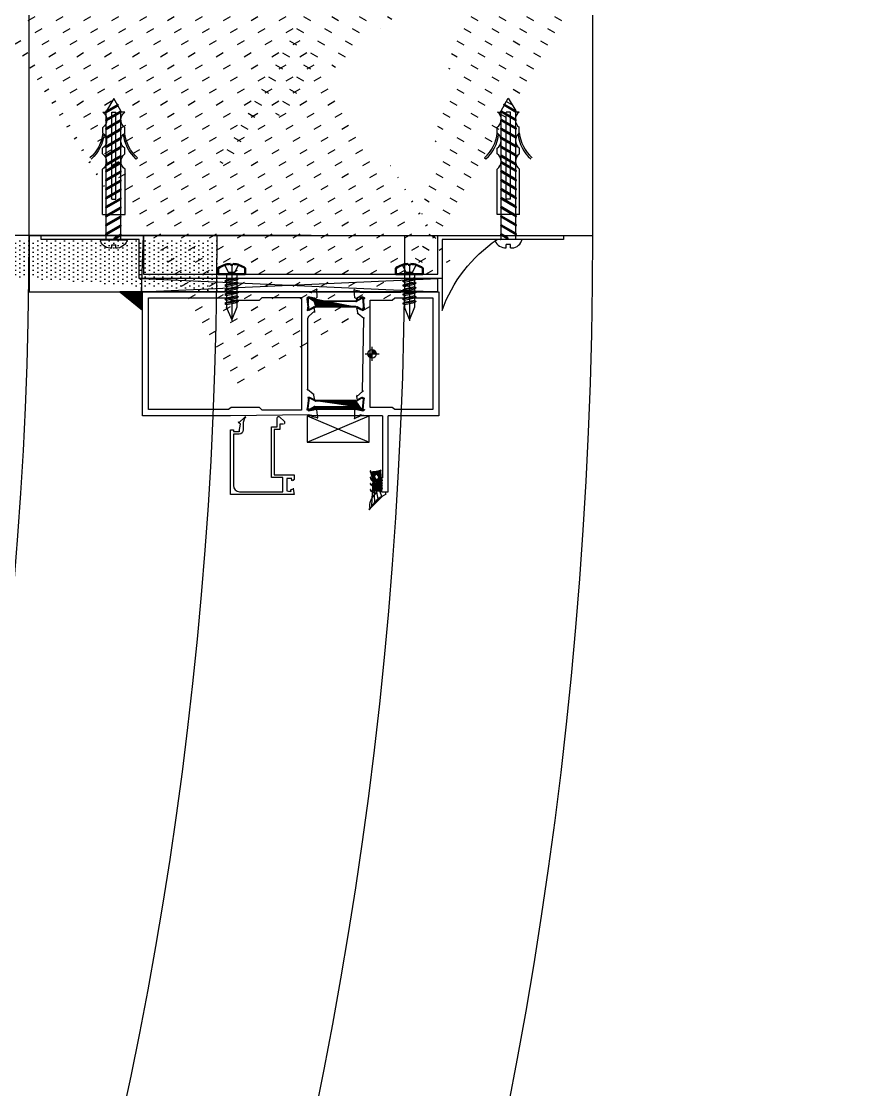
# Model space of a CAD drawing. Header units: inches. Extents: x 0 to 1813292486, y 0 to 3473589894.
# Drawn here: x 600667983.1 to 600668285.9, y 3473207218.6 to 3473207597.5 of the extents above; entities that cross this region are included whole.
import ezdxf

# ---------------------------------------------------------------- set-up
doc = ezdxf.new("R2010")
doc.units = ezdxf.units.IN
doc.header["$LTSCALE"] = 1000
doc.header["$MEASUREMENT"] = 0
for name, pattern in [('AX-MALL-DIM-P02$0$DASH', [0.35, 0.25, -0.1]), ('AX-MALL-WALL-P02-QT$0$CENTER', [2, 1.25, -0.25, 0.25, -0.25]), ('AX-MALL-WALL-P02-QT$0$HIDDEN', [0.375, 0.25, -0.125])]:
    doc.linetypes.add(name, pattern=pattern)
for name, color, linetype in [('A-Anno-Note', 241, 'Continuous'), ('AX-MALL-DIM-P02$0$A-Detl-Patt', 8, 'Continuous'), ('AX-MALL-P02-200$0$A-Anno-Note', 241, 'Continuous'), ('AX-MALL-WALL-P02$0$A-Anno-Note', 241, 'Continuous'), ('AX-MALL-WALL-P02-QT$0$0BJECT', 7, 'Continuous'), ('AX-MALL-WALL-P02-QT$0$1', 1, 'Continuous'), ('AX-MALL-WALL-P02-QT$0$8', 8, 'Continuous'), ('AX-MALL-WALL-P02-QT$0$8 填充 虚线 打断线 0.1', 8, 'Continuous'), ('AX-MALL-WALL-P02-QT$0$A-Anno-Note', 241, 'Continuous'), ('AX-MALL-WALL-P02-QT$0$A-Curt', 151, 'Continuous'), ('AX-MALL-WALL-P02-QT$0$A-Detl-Patt', 8, 'Continuous'), ('AX-MALL-WALL-P02-QT$0$A-Detl-Thin', 131, 'Continuous'), ('AX-MALL-WALL-P02-QT$0$A-Wall', 2, 'Continuous'), ('AX-MALL-WALL-P02-QT$0$A-Wall-Patt', 13, 'Continuous'), ('AX-MALL-WALL-P02-QT$0$F12_Submate', 8, 'Continuous'), ('AX-MALL-WALL-P02-QT$0$GASKET', 2, 'Continuous'), ('AX-MALL-WALL-P02-QT$0$STSF', 2, 'Continuous')]:
    doc.layers.add(name, color=color, linetype=linetype)
doc.layers.add('AX-MALL-WALL-P02-QT$0$AM_SUPPR', color=6, linetype='Continuous', lineweight=30)

# ---------------------------------------------------------------- blocks, each defined once
blk = doc.blocks.new('AX-MALL-WALL-P02-QT$0$tj')
at = {"layer": 'AX-MALL-WALL-P02-QT$0$A-Detl-Patt'}
h = blk.add_hatch(dxfattribs=at)
h.set_pattern_fill('STEEL', color=256, scale=100.0000000000001, angle=50.43183869082386)
h.set_pattern_definition([(75.00000000004839, (-14278.19445574284, 156289.8254051208), (-153.3407249234246, 41.08752340989569), []), (75.00000000004839, (-14317.88195610046, 156358.5661673546), (-153.3407249234246, 41.08752340989569), [])])
edge = h.paths.add_edge_path()
edge.add_arc((274302.9537697641, 370915.3693751197), 354853.2281302969, 270.9601093956941, 275.9513128638887)
edge.add_line((311095.3180618286, 17974.67259407043), (323404.2928284407, 17664.898229599))
edge.add_arc((337498.5854798314, -5423.033113246463), 27049.98445535583, 84.4296474408203, 121.40245730350341, ccw=False)
edge.add_line((340124.270958662, 21499.21483898163), (352435.6233639717, 23411.5238032341))
edge.add_line((352435.6233639717, 23411.5238032341), (352460.3320846558, 23263.57286787033))
edge.add_arc((262948.9762239404, 558936.3422532297), 543099.989586636, 279.486523026639, 288.5053300047131)
edge.add_line((435325.042740941, 43917.80823612213), (435185.9318172932, 44187.60760259628))
edge.add_arc((262948.9762341097, 558936.342259489), 542799.9895904897, 279.51816553668203, 288.50044427399206, ccw=False)
edge.add_line((352706.5441896915, 23608.95860147476), (352681.7270303965, 23756.88773488998))
edge.add_line((352681.7270303965, 23756.88773488998), (340117.7681742907, 21803.84383869171))
edge.add_arc((337510.0970116529, -5455.006554111635), 27383.29552171703, 84.53552636432372, 121.2026843873002)
edge.add_line((323323.7129554749, 17967.02113437653), (311085.7617697716, 18275.00808191299))
edge.add_arc((274273.8104503512, 371474.5356685471), 355112.6948552598, 270.96411062040687, 275.9501261722048, ccw=False)
edge.add_line((280248.9759351015, 16412.11376953125), (280248.9759185314, 16111.96136569977))
blk = doc.blocks.new('*U279')
at = {"color": 0, "linetype": 'ByBlock', "lineweight": 50, "ltscale": 0.2}
for p, q in [((-2.147202852589544, 4.749999999999091), (0, 4.749999999999091)), ((0, -4.749999999999091), (0, 4.749999999999091)), ((-3.69999999999709, 0.3999999999987267), (-3.325615217181621, 0.4000000000023647)), ((-3.325615217181621, 0.4000000000023647), (-3.325615240581101, -0.4000000000023647)), ((-3.69999999999709, -0.4000000000005457), (-3.325615240581101, -0.4000000000023647)), ((-3.69999999999709, -0.4000000000005457), (-3.325615217181621, -0.4000000000023647)), ((-2.147202852655028, -4.750000000000909), (0, -4.749999999999091))]:
    blk.add_line(p, q, dxfattribs=at)
at = {"color": 1, "linetype": 'AX-MALL-WALL-P02-QT$0$CENTER', "ltscale": 0.1}
blk.add_line((-3.720025046972161, 0), (16.47241296467109, 0), dxfattribs=at)
at = {"color": 6, "linetype": 'AX-MALL-WALL-P02-QT$0$HIDDEN', "ltscale": 0.05}
for p, q in [((-0.6750316474657977, 1.140000000000001), (-3.325615228868008, 2.449999999987274)), ((-0.6750316474657977, 1.14), (-0.6750316474657977, -1.140000000000001)), ((-0.06888289537171222, 0), (-0.6750316474657977, 1.140000000000001)), ((-0.06888289537171222, 0), (-0.6750316474657977, -1.140000000000001)), ((-0.6750316474657977, -1.140000000000001), (-3.325615228893758, -2.449999999999999))]:
    blk.add_line(p, q, dxfattribs=at)
at = {"color": 0, "linetype": 'ByBlock', "ltscale": 0.2}
for p, q in [((0.1999999999970897, 1.789999999997235), (11.67855772335856, 1.789999999997235)), ((1.247816335799423, 1.789999999997235), (1.600000000005707, 2.399999999998059)), ((1.600000000005707, 2.399999999998059), (1.952183664211248, 1.789999999998216)), ((2.847816335799424, 1.789999999997235), (3.200000000005707, 2.399999999998059)), ((3.200000000005707, 2.399999999998059), (3.552183664211248, 1.789999999998216)), ((4.447816335799424, 1.789999999997235), (4.800000000005708, 2.399999999998059)), ((4.800000000005708, 2.399999999998059), (5.152183664211249, 1.789999999998216)), ((6.047816335799424, 1.789999999997235), (6.400000000005708, 2.399999999998059)), ((6.400000000005708, 2.399999999998059), (6.752183664211248, 1.789999999998216)), ((7.647816335799424, 1.789999999997235), (8.000000000005707, 2.399999999998059)), ((8.000000000005707, 2.399999999998059), (8.352183664211248, 1.789999999998216)), ((9.247816335799424, 1.789999999997235), (9.600000000005707, 2.399999999998059)), ((9.600000000005707, 2.399999999998059), (9.952183664211248, 1.789999999998216)), ((11.67855772335856, 1.789999999997235), (16, 0)), ((16, 0), (11.67855772334904, -1.790000000000873)), ((0.1999999999970896, -1.790000000000873), (11.67855772334904, -1.790000000000873)), ((2.047816335800007, -1.789999999998201), (2.400000000005662, -2.399999999998059)), ((2.400000000005662, -2.399999999998059), (2.752183664211202, -1.789999999998216)), ((3.647816335800008, -1.789999999998201), (4.000000000005661, -2.399999999998059)), ((4.000000000005661, -2.399999999998059), (4.352183664211202, -1.789999999998216)), ((5.247816335800009, -1.789999999998201), (5.600000000005663, -2.399999999998059)), ((5.600000000005663, -2.399999999998059), (5.952183664211203, -1.789999999998216)), ((6.847816335800008, -1.789999999998201), (7.200000000005662, -2.399999999998059)), ((7.200000000005662, -2.399999999998059), (7.552183664211203, -1.789999999998216)), ((8.447816335800008, -1.789999999998201), (8.800000000005662, -2.399999999998059)), ((8.800000000005662, -2.399999999998059), (9.152183664211202, -1.789999999998216)), ((10.04781633580001, -1.789999999998201), (10.40000000000566, -2.399999999998059)), ((10.40000000000566, -2.399999999998059), (10.7521836642112, -1.789999999998216))]:
    blk.add_line(p, q, dxfattribs=at)
at = {"color": 6, "linetype": 'ByBlock'}
for p, q in [((1.247816335799423, 1.789999999997235), (2.047816335800007, -1.789999999998201)), ((1.600000000005707, 2.399999999998059), (2.400000000005662, -2.399999999998059)), ((2.752183664209724, -1.790000000000873), (1.952183664211248, 1.789999999998216)), ((2.847816335799424, 1.789999999997235), (3.647816335800008, -1.789999999998201)), ((3.200000000005707, 2.399999999998059), (4.000000000005661, -2.399999999998059)), ((4.352183664209724, -1.790000000000873), (3.552183664211248, 1.789999999998216)), ((4.447816335799424, 1.789999999997235), (5.247816335800009, -1.789999999998201)), ((4.800000000005708, 2.399999999998059), (5.600000000005663, -2.399999999998059)), ((5.952183664209725, -1.790000000000873), (5.152183664211249, 1.789999999998216)), ((6.047816335799424, 1.789999999997235), (6.847816335800008, -1.789999999998201)), ((6.400000000005708, 2.399999999998059), (7.200000000005662, -2.399999999998059)), ((7.552183664209725, -1.790000000000873), (6.752183664211248, 1.789999999998216)), ((7.647816335799424, 1.789999999997235), (8.447816335800008, -1.789999999998201)), ((8.000000000005707, 2.399999999998059), (8.800000000005662, -2.399999999998059)), ((9.152183664209725, -1.790000000000873), (8.352183664211248, 1.789999999998216)), ((9.247816335799424, 1.789999999997235), (10.04781633580001, -1.789999999998201)), ((9.600000000005707, 2.399999999998059), (10.40000000000566, -2.399999999998059)), ((10.75218366420972, -1.790000000000873), (9.952183664211248, 1.789999999998216))]:
    blk.add_line(p, q, dxfattribs=at)
at = {"color": 0, "linetype": 'ByBlock', "lineweight": 50, "ltscale": 0.2}
for start, end in [(143.57642635749, 177.1340160170254), (182.8659839823501, 216.4235736418013)]:
    blk.add_arc((4.289993742175284, -4.638422979041934e-11), 8, start, end, dxfattribs=at)
at = {"color": 0, "linetype": 'ByBlock', "ltscale": 0.2}
for centre, start, end in [((0.1999999999970897, 1.989999999997235), 180, 270), ((0.1999999999970896, -1.990000000000873), 90, 180)]:
    blk.add_arc(centre, 0.2, start, end, dxfattribs=at)
blk = doc.blocks.new('AX-MALL-WALL-P02-QT$0$pzd')
for p, q in [((-46.99231773451902, 3.870509743701405), (-46.98238723502436, 2.827295852588577)), ((-51.89071414621139, 3.637978807091713e-12), (-47.44426745038072, 2.627295852584211)), ((-47.4650342187233, -2.549312040882796), (-51.89071414621139, 3.637978807091713e-12)), ((-46.99816657703195, 0.7273625492634892), (-46.99816657703195, -0.7147973545615969)), ((-46.99231773451902, -3.870509743701405), (-46.99231773451902, -2.585558247239533))]:
    blk.add_line(p, q)
at = {"layer": 'AX-MALL-WALL-P02-QT$0$0BJECT'}
for p, q in [((-39.582473202041, 3.913673162471241), (-41.582473202041, 3.913673162471241)), ((-32.17262866956298, 3.956836581233802), (-34.17262866956298, 3.956836581233802)), ((-10.70183767256094, 4.000000000003638), (-26.76278413708496, 4.000000000003638)), ((-10.67745417730475, 4.000000000003638), (-10.67745417730475, -3.999999999996362)), ((-16.10487232582818, 0.7273625492634892), (-46.99816657703195, 0.7273625492634892)), ((-16.10487232582818, 0.7273625492634892), (-16.10487232582818, -0.7147973545615969)), ((-16.10487232582818, -0.7147973545615969), (-46.99816657703195, -0.7147973545615969)), ((-39.582473202041, -3.913673162471241), (-41.582473202041, -3.913673162471241)), ((-32.17262866956298, -3.956836581233802), (-34.17262866956298, -3.956836581233802)), ((-10.67745417730475, -3.999999999996362), (-26.76278413708496, -3.999999999996362)), ((-30.79212488308258, -8.462003983000614), (-30.37328007823089, -8.00474198261145))]:
    blk.add_line(p, q, dxfattribs=at)
for centre, radius, start, end in [((-40.90485334786354, 17.23789096762266), 13.38967771715128, 275.6678372151979, 319.0483574165744), ((-40.48600854301185, 16.78062896724077), 13.38967771715128, 275.6678372151979, 319.0483574165744), ((-44.30262324288196, 5.800649567903747), 3.310573394341929, 215.6634335188293, 325.2508364694484), ((-36.89277871040395, 5.843812986673584), 3.310573394341929, 215.6634335188293, 325.2508364694484), ((-29.48293417792593, 5.886976405436144), 3.310573394341929, 215.6634335188293, 325.2508364694484), ((-44.30262324288196, -5.800649567903747), 3.310573394341929, 34.7491635305516, 144.3365664811707), ((-36.89277871040395, -5.843812986669946), 3.310573394341929, 34.7491635305516, 144.3365664811707), ((-40.48600854301185, -16.78062896723713), 13.38967771715128, 40.95164258342553, 84.33216278480212), ((-29.48293417792593, -5.886976405436144), 3.310573394341929, 34.7491635305516, 144.3365664811707), ((-40.90485334786354, -17.23789096762266), 13.38967771715128, 40.95164258342553, 84.33216278480212)]:
    blk.add_arc(centre, radius, start, end, dxfattribs=at)
at = {"layer": 'AX-MALL-WALL-P02-QT$0$1', "linetype": 'Continuous'}
for p, q in [((-1.738379279267974, 4.66547399999763), (-1.736824256469845, 3.483230871865089)), ((-1.736824256469845, 4.669052371904399), (-1.288217818088015, 4.665473936289345)), ((-1.736824256469845, 3.483230871865089), (-1.736824256469845, -3.483230871865089)), ((1.202833203278715, 0.744011025668442), (0, 0.744011025668442)), ((0, 0.744011025668442), (0, -0.744011025668442)), ((-1.736824256469845, -3.483230871865089), (-1.736824256469845, -4.669052371904399)), ((1.202833203278715, -0.744011025668442), (0, -0.744011025668442)), ((-1.736824256469845, -4.669052371904399), (-1.299382817625883, -4.669052371897124))]:
    blk.add_line(p, q, dxfattribs=at)
at = {"layer": 'AX-MALL-WALL-P02-QT$0$1', "color": 2, "linetype": 'Continuous'}
for p, q in [((-47.44426745038072, 2.627295852584211), (-49.83636145586206, -1.515932501384668)), ((-47.09785728885618, 2.827295852588577), (-49.66315637509979, -1.615932501383213)), ((-46.98238723502436, 2.827295852588577), (-49.54768632126797, -1.615932501383213)), ((-46.86691718119255, 2.627295852584211), (-49.25901118667389, -1.515932501384668)), ((-44.46281281895062, 2.650687959114293), (-47.4650342187233, -2.549312040882796)), ((-47.09785728885618, 2.827295852588577), (-47.44426745038072, 2.627295852584211)), ((-44.11640265742608, 2.850687959118659), (-47.29182913797558, -2.649312040881341)), ((-44.00093260359426, 2.850687959118659), (-47.17635908412922, -2.649312040881341)), ((-46.98238723502436, 2.827295852588577), (-47.09785728885618, 2.827295852588577)), ((-47.08435184985865, 2.650687959114293), (-47.08546254974499, 2.650687959114293)), ((-46.86691718119255, 2.627295852584211), (-46.98238723502436, 2.827295852588577)), ((-43.88546254976245, 2.650687959114293), (-46.88768394953513, -2.549312040882796)), ((-44.46281281895062, 2.650687959114293), (-46.88042262019007, 2.650687959114293)), ((-44.11640265742608, 2.850687959118659), (-44.46281281895062, 2.650687959114293)), ((-41.48246888740687, 2.674080065644375), (-44.38924201999907, -2.360598686082085)), ((-41.13605872589687, 2.874080065648741), (-44.31148520643183, -2.625919934351259)), ((-41.02058867205051, 2.874080065648741), (-44.19601515260001, -2.625919934351259)), ((-44.00093260359426, 2.850687959118659), (-44.11640265742608, 2.850687959118659)), ((-41.48246888740687, 2.674080065644375), (-44.10289721842855, 2.674080065644375)), ((-43.88546254976245, 2.650687959114293), (-44.00093260359426, 2.850687959118659)), ((-40.90511861820414, 2.674080065644375), (-43.90734001800593, -2.525919934352714)), ((-41.13605872589687, 2.874080065648741), (-41.48246888740687, 2.674080065644375)), ((-38.28246888740978, 2.674080065644375), (-41.28469028718246, -2.525919934352714)), ((-41.02058867205051, 2.874080065648741), (-41.13605872589687, 2.874080065648741)), ((-37.93605872588523, 2.874080065648741), (-41.11148520643474, -2.625919934351259)), ((-40.90511861820414, 2.674080065644375), (-41.02058867205051, 2.874080065648741)), ((-37.82058867205342, 2.874080065648741), (-40.99601515258837, -2.625919934351259)), ((-38.28246888740978, 2.674080065644375), (-40.90511861820414, 2.674080065644375)), ((-37.7051186182216, 2.674080065644375), (-40.70734001799428, -2.525919934352714)), ((-37.93605872588523, 2.874080065648741), (-38.28246888740978, 2.674080065644375)), ((-35.08246888739814, 2.674080065644375), (-38.08469028718537, -2.525919934352714)), ((-37.82058867205342, 2.874080065648741), (-37.93605872588523, 2.874080065648741)), ((-34.73605872588814, 2.874080065648741), (-37.91148520643765, -2.625919934351259)), ((-37.7051186182216, 2.674080065644375), (-37.82058867205342, 2.874080065648741)), ((-34.62058867204178, 2.874080065648741), (-37.79601515259128, -2.625919934351259)), ((-35.08246888739814, 2.674080065644375), (-37.7051186182216, 2.674080065644375)), ((-34.50511861820996, 2.674080065644375), (-37.50734001799719, -2.525919934352714)), ((-34.73605872588814, 2.874080065648741), (-35.08246888739814, 2.674080065644375)), ((-31.88246888740105, 2.674080065644375), (-34.88469028718828, -2.525919934352714)), ((-34.62058867204178, 2.874080065648741), (-34.73605872588814, 2.874080065648741)), ((-31.53605872589105, 2.874080065648741), (-34.711485206426, -2.625919934351259)), ((-34.50511861820996, 2.674080065644375), (-34.62058867204178, 2.874080065648741)), ((-31.42058867205924, 2.874080065648741), (-34.59601515259419, -2.625919934351259)), ((-31.88246888740105, 2.674080065644375), (-34.50511861820996, 2.674080065644375)), ((-31.30511861821287, 2.674080065644375), (-34.3073400180001, -2.525919934352714)), ((-31.53605872589105, 2.874080065648741), (-31.88246888740105, 2.674080065644375)), ((-28.68469028719119, 2.674080065644375), (-31.59146341978339, -2.360598686082085)), ((-31.42058867205924, 2.874080065648741), (-31.53605872589105, 2.874080065648741)), ((-28.33828012568119, 2.874080065648741), (-31.51370660621615, -2.625919934351259)), ((-31.30511861821287, 2.674080065644375), (-31.42058867205924, 2.874080065648741)), ((-28.22281007183483, 2.874080065648741), (-31.39823655238433, -2.625919934351259)), ((-28.68469028719119, 2.674080065644375), (-31.30511861821287, 2.674080065644375)), ((-28.10734001798846, 2.674080065644375), (-31.10956141779025, -2.525919934352714)), ((-26.42037843087746, 2.674080065644375), (-29.32715156346967, -2.360598686082085)), ((-26.07396826935292, 2.874080065648741), (-29.24939474988787, -2.625919934351259)), ((-25.9584982155211, 2.874080065648741), (-29.13392469605606, -2.625919934351259)), ((-26.42037843087746, 2.674080065644375), (-29.04080676189915, 2.674080065644375)), ((-25.84302816167474, 2.674080065644375), (-28.84524956146197, -2.525919934352714)), ((-28.33828012568119, 2.874080065648741), (-28.68469028719119, 2.674080065644375)), ((-28.22281007183483, 2.874080065648741), (-28.33828012568119, 2.874080065648741)), ((-28.10734001798846, 2.674080065644375), (-28.22281007183483, 2.874080065648741)), ((-26.07396826935292, 2.874080065648741), (-26.42037843087746, 2.674080065644375)), ((-23.22037843086582, 2.674080065644375), (-26.22259983065305, -2.525919934352714)), ((-25.9584982155211, 2.874080065648741), (-26.07396826935292, 2.874080065648741)), ((-22.87396826935583, 2.874080065648741), (-26.04939474990533, -2.625919934351259)), ((-25.84302816167474, 2.674080065644375), (-25.9584982155211, 2.874080065648741)), ((-22.75849821550946, 2.874080065648741), (-25.93392469605897, -2.625919934351259)), ((-23.22037843086582, 2.674080065644375), (-25.84302816167474, 2.674080065644375)), ((-22.64302816167765, 2.674080065644375), (-25.64524956146488, -2.525919934352714)), ((-22.87396826935583, 2.874080065648741), (-23.22037843086582, 2.674080065644375)), ((-20.02037843086873, 2.674080065644375), (-23.02259983065596, -2.525919934352714)), ((-22.75849821550946, 2.874080065648741), (-22.87396826935583, 2.874080065648741)), ((-19.67396826935874, 2.874080065648741), (-22.84939474989369, -2.625919934351259)), ((-22.64302816167765, 2.674080065644375), (-22.75849821550946, 2.874080065648741)), ((-19.55849821551237, 2.874080065648741), (-22.73392469606188, -2.625919934351259)), ((-20.02037843086873, 2.674080065644375), (-22.64302816167765, 2.674080065644375)), ((-19.44302816168056, 2.674080065644375), (-22.44524956146779, -2.525919934352714)), ((-19.67396826935874, 2.874080065648741), (-20.02037843086873, 2.674080065644375)), ((-16.82037843087164, 2.674080065644375), (-19.82259983064432, -2.525919934352714)), ((-19.55849821551237, 2.874080065648741), (-19.67396826935874, 2.874080065648741)), ((-16.4739682693471, 2.874080065648741), (-19.6493947498966, -2.625919934351259)), ((-19.44302816168056, 2.674080065644375), (-19.55849821551237, 2.874080065648741)), ((-16.35849821551528, 2.874080065648741), (-19.53392469605024, -2.625919934351259)), ((-16.82037843087164, 2.674080065644375), (-19.44302816168056, 2.674080065644375)), ((-16.24302816168347, 2.674080065644375), (-19.24524956145615, -2.525919934352714)), ((-16.4739682693471, 2.874080065648741), (-16.82037843087164, 2.674080065644375)), ((-13.62259983066178, 2.674080065644375), (-16.52937296325399, -2.360598686082085)), ((-16.35849821551528, 2.874080065648741), (-16.4739682693471, 2.874080065648741)), ((-13.27618966913724, 2.874080065648741), (-16.45161614968674, -2.625919934351259)), ((-16.24302816168347, 2.674080065644375), (-16.35849821551528, 2.874080065648741)), ((-13.16071961530542, 2.874080065648741), (-16.33614609584038, -2.625919934351259)), ((-13.62259983066178, 2.674080065644375), (-16.24302816168347, 2.674080065644375)), ((-13.04524956145906, 2.674080065644375), (-16.04747096124629, -2.525919934352714)), ((-13.27618966913724, 2.874080065648741), (-13.62259983066178, 2.674080065644375)), ((-10.42259983065014, 2.674080065644375), (-13.42482123043737, -2.525919934352714)), ((-13.16071961530542, 2.874080065648741), (-13.27618966913724, 2.874080065648741)), ((-10.07618966914015, 2.874080065648741), (-13.25161614968965, -2.625919934351259)), ((-13.04524956145906, 2.674080065644375), (-13.16071961530542, 2.874080065648741)), ((-9.960719615293783, 2.874080065648741), (-13.13614609584329, -2.625919934351259)), ((-10.42259983065014, 2.674080065644375), (-13.04524956145906, 2.674080065644375)), ((-9.84524956146197, 2.674080065644375), (-12.8474709612492, -2.525919934352714)), ((-10.07618966914015, 2.874080065648741), (-10.42259983065014, 2.674080065644375)), ((-7.222599830653053, 2.674080065644375), (-10.22482123044028, -2.525919934352714)), ((-9.960719615293783, 2.874080065648741), (-10.07618966914015, 2.874080065648741)), ((-6.876189669143059, 2.874080065648741), (-10.05161614967801, -2.625919934351259)), ((-9.84524956146197, 2.674080065644375), (-9.960719615293783, 2.874080065648741)), ((-6.760719615311245, 2.874080065648741), (-9.936146095846198, -2.625919934351259)), ((-7.222599830653053, 2.674080065644375), (-9.84524956146197, 2.674080065644375)), ((-6.64524956146488, 2.674080065644375), (-9.647470961252111, -2.525919934352714)), ((-6.876189669143059, 2.874080065648741), (-7.222599830653053, 2.674080065644375)), ((-4.022599830655963, 2.674080065644375), (-7.024821230443195, -2.525919934352714)), ((-6.760719615311245, 2.874080065648741), (-6.876189669143059, 2.874080065648741)), ((-3.676189669131418, 2.874080065648741), (-6.851616149680922, -2.625919934351259)), ((-6.64524956146488, 2.674080065644375), (-6.760719615311245, 2.874080065648741)), ((-3.560719615299604, 2.874080065648741), (-6.736146095849108, -2.625919934351259)), ((-4.022599830655963, 2.674080065644375), (-6.64524956146488, 2.674080065644375)), ((-3.44524956146779, 2.674080065644375), (-6.447470961240469, -2.525919934352714)), ((-3.676189669131418, 2.874080065648741), (-4.022599830655963, 2.674080065644375)), ((-3.560719615299604, 2.874080065648741), (-3.676189669131418, 2.874080065648741)), ((-3.44524956146779, 2.674080065644375), (-3.560719615299604, 2.874080065648741)), ((-1.94636026135413, 2.674080065644375), (-3.44524956146779, 2.674080065644375)), ((-1.794442259488278, 2.7438022680617), (-1.794442259488278, -2.626583945562743)), ((-49.66315637509979, -1.615932501383213), (-49.83636145586206, -1.515932501384668)), ((-49.54768632126797, -1.615932501383213), (-49.66315637509979, -1.615932501383213)), ((-49.25901118667389, -1.515932501384668), (-49.54768632126797, -1.615932501383213)), ((-47.29182913797558, -2.649312040881341), (-47.4650342187233, -2.549312040882796)), ((-47.17635908412922, -2.649312040881341), (-47.29182913797558, -2.649312040881341)), ((-46.88768394953513, -2.549312040882796), (-47.17635908412922, -2.649312040881341)), ((-44.26503421872621, -2.549312040882796), (-46.88768394953513, -2.549312040882796)), ((-44.09182913797849, -2.649312040881341), (-44.26503421872621, -2.549312040882796)), ((-43.97635908413213, -2.649312040881341), (-44.09182913797849, -2.649312040881341)), ((-43.68768394953804, -2.549312040882796), (-43.97635908413213, -2.649312040881341)), ((-41.28469028718246, -2.525919934352714), (-43.90734001800593, -2.525919934352714)), ((-41.11148520643474, -2.625919934351259), (-41.28469028718246, -2.525919934352714)), ((-40.99601515258837, -2.625919934351259), (-41.11148520643474, -2.625919934351259)), ((-40.70734001799428, -2.525919934352714), (-40.99601515258837, -2.625919934351259)), ((-38.08469028718537, -2.525919934352714), (-40.70734001799428, -2.525919934352714)), ((-37.91148520643765, -2.625919934351259), (-38.08469028718537, -2.525919934352714)), ((-37.79601515259128, -2.625919934351259), (-37.91148520643765, -2.625919934351259)), ((-37.50734001799719, -2.525919934352714), (-37.79601515259128, -2.625919934351259)), ((-34.88469028718828, -2.525919934352714), (-37.50734001799719, -2.525919934352714)), ((-34.711485206426, -2.625919934351259), (-34.88469028718828, -2.525919934352714)), ((-34.59601515259419, -2.625919934351259), (-34.711485206426, -2.625919934351259)), ((-34.3073400180001, -2.525919934352714), (-34.59601515259419, -2.625919934351259)), ((-31.68469028719119, -2.525919934352714), (-34.3073400180001, -2.525919934352714)), ((-30.39425014045264, -0.2908120360771136), (-31.68469028719119, -2.525919934352714)), ((-31.51148520642892, -2.625919934351259), (-31.68469028719119, -2.525919934352714)), ((-31.3960151525971, -2.625919934351259), (-31.51148520642892, -2.625919934351259)), ((-31.10734001800301, -2.525919934352714), (-31.3960151525971, -2.625919934351259)), ((-28.48691168696678, -2.525919934352714), (-31.10956141779025, -2.525919934352714)), ((-26.22259983065305, -2.525919934352714), (-28.84524956146197, -2.525919934352714)), ((-28.31370660621906, -2.625919934351259), (-28.48691168696678, -2.525919934352714)), ((-28.19823655237269, -2.625919934351259), (-28.31370660621906, -2.625919934351259)), ((-27.9095614177786, -2.525919934352714), (-28.19823655237269, -2.625919934351259)), ((-26.04939474990533, -2.625919934351259), (-26.22259983065305, -2.525919934352714)), ((-25.93392469605897, -2.625919934351259), (-26.04939474990533, -2.625919934351259)), ((-25.64524956146488, -2.525919934352714), (-25.93392469605897, -2.625919934351259)), ((-23.02259983065596, -2.525919934352714), (-25.64524956146488, -2.525919934352714)), ((-22.84939474989369, -2.625919934351259), (-23.02259983065596, -2.525919934352714)), ((-22.73392469606188, -2.625919934351259), (-22.84939474989369, -2.625919934351259)), ((-22.44524956146779, -2.525919934352714), (-22.73392469606188, -2.625919934351259)), ((-19.82259983064432, -2.525919934352714), (-22.44524956146779, -2.525919934352714)), ((-19.6493947498966, -2.625919934351259), (-19.82259983064432, -2.525919934352714)), ((-19.53392469605024, -2.625919934351259), (-19.6493947498966, -2.625919934351259)), ((-19.24524956145615, -2.525919934352714), (-19.53392469605024, -2.625919934351259)), ((-16.62259983066178, -2.525919934352714), (-19.24524956145615, -2.525919934352714)), ((-15.33215968390869, -0.2908120360771136), (-16.62259983066178, -2.525919934352714)), ((-16.44939474989951, -2.625919934351259), (-16.62259983066178, -2.525919934352714)), ((-16.3339246960677, -2.625919934351259), (-16.44939474989951, -2.625919934351259)), ((-16.04524956147361, -2.525919934352714), (-16.3339246960677, -2.625919934351259)), ((-13.42482123043737, -2.525919934352714), (-16.04747096124629, -2.525919934352714)), ((-13.25161614968965, -2.625919934351259), (-13.42482123043737, -2.525919934352714)), ((-13.13614609584329, -2.625919934351259), (-13.25161614968965, -2.625919934351259)), ((-12.8474709612492, -2.525919934352714), (-13.13614609584329, -2.625919934351259)), ((-10.22482123044028, -2.525919934352714), (-12.8474709612492, -2.525919934352714)), ((-10.05161614967801, -2.625919934351259), (-10.22482123044028, -2.525919934352714)), ((-9.936146095846198, -2.625919934351259), (-10.05161614967801, -2.625919934351259)), ((-9.647470961252111, -2.525919934352714), (-9.936146095846198, -2.625919934351259)), ((-7.024821230443195, -2.525919934352714), (-9.647470961252111, -2.525919934352714)), ((-6.851616149680922, -2.625919934351259), (-7.024821230443195, -2.525919934352714)), ((-6.736146095849108, -2.625919934351259), (-6.851616149680922, -2.625919934351259)), ((-6.447470961240469, -2.525919934352714), (-6.736146095849108, -2.625919934351259)), ((-3.824821230446105, -2.525919934352714), (-6.447470961240469, -2.525919934352714)), ((-2.534381083707558, -0.2908120360771136), (-3.824821230446105, -2.525919934352714)), ((-3.651616149683832, -2.625919934351259), (-3.824821230446105, -2.525919934352714)), ((-2.187970922197565, -0.09081203608002397), (-3.651616149683832, -2.625919934351259)), ((-3.536146095852018, -2.625919934351259), (-3.651616149683832, -2.625919934351259)), ((-2.072500868351199, -0.09081203608002397), (-3.536146095852018, -2.625919934351259)), ((-3.247470961257932, -2.525919934352714), (-3.536146095852018, -2.625919934351259)), ((-1.957030814504833, -0.2908120360771136), (-3.247470961257932, -2.525919934352714)), ((-1.94636026135413, -2.525919934352714), (-3.247470961257932, -2.525919934352714)), ((-2.187970922197565, -0.09081203608002397), (-2.534381083707558, -0.2908120360771136)), ((-2.072500868351199, -0.09081203608002397), (-2.187970922197565, -0.09081203608002397)), ((-1.957030814504833, -0.2908120360771136), (-2.072500868351199, -0.09081203608002397))]:
    blk.add_line(p, q, dxfattribs=at)
at = {"layer": 'AX-MALL-WALL-P02-QT$0$1', "linetype": 'Continuous'}
for centre, radius, start, end in [((-2.403435083848308, 1.205115724722418), 3.635627662754216, 352.713582822098, 72.32148330197641), ((-2.836932293008431, -0.9287610150240653), 4.043987861451619, 292.3464590782594, 2.618474797892668)]:
    blk.add_arc(centre, radius, start, end, dxfattribs=at)
at = {"layer": 'AX-MALL-WALL-P02-QT$0$1', "color": 2, "linetype": 'Continuous'}
for centre, start, end in [((-1.94636026135413, 2.874080065648741), 270, 0), ((-1.94636026135413, -2.725919934349804), 0, 90)]:
    blk.add_arc(centre, 0.2, start, end, dxfattribs=at)
blk = doc.blocks.new('AX-MALL-WALL-P02-QT$0$A$C6881390A')
at = {"layer": 'AX-MALL-WALL-P02-QT$0$F12_Submate'}
h = blk.add_hatch(dxfattribs=at)
h.set_pattern_fill('ANSI37', color=8, angle=-90.00000000000001)
h.set_pattern_definition([(134.9999999999999, (-14682478.60183269, -8841814.13351081), (-1.122532015133645, -1.122532015133644), []), (225, (-14682478.60183269, -8841814.13351081), (1.122532015133644, -1.122532015133645), [])])
edge = h.paths.add_edge_path()
edge.add_arc((26.57168748229742, 23.04584885388613), 30.44683844307944, 209.2218239341857, 229.2162189367104, ccw=False)
edge.add_line((-0.0003702491521835327, 8.181942267343402), (0, 0))
edge.add_line((-1.862645149230957e-09, -1.862645149230957e-09), (6.683621030300856, -0.007888024672865866))
at = {"layer": 'AX-MALL-WALL-P02-QT$0$F12_Submate', "color": 8}
blk.add_arc((26.57168742641807, 23.04584880732), 30.44683837110825, 209.2218238730674, 229.2162189518421, dxfattribs=at)
blk = doc.blocks.new('AX-MALL-WALL-P02-QT$0$A$C0A607B9E')
at = {"linetype": 'Continuous'}
h = blk.add_hatch(dxfattribs=at)
h.set_pattern_fill('ANSI37', color=1)
h.set_pattern_definition([(45, (-14339043.63523581, -8955566.604721913), (-1.122532015133644, 1.122532015133644), []), (135, (-14339043.63523581, -8955566.604721913), (-1.122532015133644, -1.122532015133644), [])])
edge = h.paths.add_edge_path()
edge.add_arc((-0.9139503181124102, 1.200005680356738), 0.3000000007109677, 90.00000149136477, 158.929007380809)
edge.add_arc((-10.52524774848678, 4.903107314972528), 9.999999999843164, 296.68295386745126, 338.92900744899754, ccw=False)
edge.add_arc((-5.899999882837115, -4.299994455418107), 0.3000000008783908, 116.6829538936344, 276.6693296848372)
edge.add_arc((-6.910409859460344, 4.341132302995603), 8.999999999489495, 276.6693296640343, 314.4305404647798)
edge.add_arc((-0.3999999367800706, -2.299994305821036), 0.3000000002775039, 15.965287726026588, 134.4305406202942, ccw=False)
edge.add_line((-0.1115713827311993, -2.217477826401591), (0.3154286928474903, -3.710016246885061))
edge.add_arc((0.7000000978382417, -3.599994275853302), 0.3999999995578422, 195.9652875317322, 344.0347155208576)
edge.add_line((1.084571508690715, -3.710016226395965), (1.511571504175663, -2.217477781698108))
edge.add_arc((1.800000062481238, -2.299994244905033), 0.2999999999106872, 15.965287485570286, 164.0347154745168, ccw=False)
edge.add_line((2.088428616523743, -2.217477766796947), (2.515428692102432, -3.710016187280416))
edge.add_arc((2.900000097758064, -3.599994215050893), 0.4000000005265283, 195.9652876704863, 344.0347156596117)
edge.add_line((3.284571509808302, -3.710016164928675), (3.711571503430605, -2.217477722093463))
edge.add_arc((4.00000006173618, -2.299994185300388), 0.2999999999106869, 15.965287485570173, 164.0347154745168, ccw=False)
edge.add_line((4.288428615778685, -2.217477707192302), (4.715428693220019, -3.710016125813127))
edge.add_arc((5.100000098210771, -3.599994154781367), 0.3999999995578422, 195.9652875317322, 344.0347155208576)
edge.add_line((5.484571509063244, -3.71001610532403), (5.911571504548192, -2.217477662488818))
edge.add_arc((6.200000063120209, -2.29999412476442), 0.299999999910687, 15.96528767057572, 164.0347156595223, ccw=False)
edge.add_line((6.488428616896272, -2.217477645725012), (6.915428692474961, -3.710016066208482))
edge.add_arc((7.300000097895622, -3.599994094782827), 0.4000000000795124, 195.9652875690395, 360.0000015636518)
edge.add_line((7.700000097975135, -3.599994083866477), (7.700000008568168, -0.2999997902661562))
edge.add_arc((7.400000008754432, -0.2999997986480594), 0.2999999998137356, 1.600825587715661e-06, 90.00000160082558)
edge.add_line((7.400000000372529, 2.011656761169434e-07), (0, 0))
edge.add_line((0, 0), (-4.097819328308105e-08, 1.500005705282092))
edge.add_line((-4.097819328308105e-08, 1.500005705282092), (-0.9139503259211779, 1.500005681067705))
at = {"color": 1, "linetype": 'Continuous'}
blk.add_lwpolyline([(-0.9139503259211779, 1.500005681067705, 0.3101686492580818), (-1.193891020491719, 1.30786301009357, -0.1864497568041369), (-6.03471584059298, -4.031942946836352, 0.8389983335969544), (-5.865158159285784, -4.597964344546199, 0.1662717036753362), (-0.610013160854578, -2.085764415562153, -0.5684557283123705), (-0.1115713827311993, -2.217477826401591), (0.3154286928474903, -3.710016246885061, 0.754029116043224), (1.084571508690715, -3.710016226395965), (1.511571504175663, -2.217477781698108, -0.7540291160419995), (2.088428616523743, -2.217477766796947), (2.515428692102432, -3.710016187280416, 0.754029116043224), (3.284571509808302, -3.710016164928675), (3.711571503430605, -2.217477722093463, -0.7540291160419994), (4.288428615778685, -2.217477707192302), (4.715428693220019, -3.710016125813127, 0.754029116043224), (5.484571509063244, -3.71001610532403), (5.911571504548192, -2.217477662488818, -0.7540291160419995), (6.488428616896272, -2.217477645725012), (6.915428692474961, -3.710016066208482, 0.8695526997197187), (7.700000097975135, -3.599994083866477), (7.700000008568168, -0.2999997902661562, 0.414213562373095), (7.400000000372529, 2.011656761169434e-07), (0, 0), (-4.097819328308105e-08, 1.500005705282092)], format="xyb", close=True, dxfattribs=at)
blk = doc.blocks.new('AX-MALL-WALL-P02-QT$0$尺寸分格点')
at = {"ltscale": 10}
h = blk.add_hatch(color=1, dxfattribs=at)
h.dxf.hatch_style = 1
edge = h.paths.add_edge_path()
edge.add_line((0, -1.5), (-5.470445860503725e-37, 1.862645149230957e-09))
edge.add_line((0, 1.862645149230957e-09), (-1.5, 0))
edge.add_arc((0, 0), 1.5, 180, 270)
edge = h.paths.add_edge_path()
edge.add_line((0, 1.5), (5.470445846917725e-37, 1.862645149230957e-09))
edge.add_line((0, 1.862645149230957e-09), (1.5, 0))
edge.add_arc((0, 0), 1.5, 0, 90)
for p, q in [((-2.5, 0), (2.5, 0)), ((0, -2.5), (0, 2.5))]:
    blk.add_line(p, q)
blk.add_circle((0, 0), 1.5)
blk = doc.blocks.new('AX-MALL-WALL-P02-QT$0$定位点')
blk.add_blockref('AX-MALL-WALL-P02-QT$0$尺寸分格点', (0, 0))
blk = doc.blocks.new('AX-MALL-WALL-P02-QT$0$A$C40565891')
h = blk.add_hatch()
h.set_pattern_fill('NET', color=6, scale=0.5, angle=315)
h.set_pattern_definition([(225.0000000000001, (-8954763.885715963, -14331520.94940183), (-1.122532015133644, 1.122532015133643), []), (135.0000000000001, (-8954763.885715963, -14331520.94940183), (1.122532015133643, 1.122532015133644), [])])
edge = h.paths.add_edge_path()
edge.add_line((-2.873205080628395, -1), (-17.1267949193716, -1))
edge.add_arc((-17.12679491817267, -2.000000000321539), 1.000000000321539, 90.00000006869386, 120.0000000686844)
edge.add_line((-17.6267949193716, -1.133974596858025), (-19.29999999888241, -2.099999999627471))
edge.add_line((-19.29999999888241, -2.099999999627471), (-19.59999999962747, -2.099999999627471))
edge.add_arc((-19.60000000055891, -1.700000000186378), 0.3999999994410928, 180.0000001333858, 270.00000013341844, ccw=False)
edge.add_line((-20, -1.700000001117587), (-20, 1.699999999254942))
edge.add_arc((-19.59999999962758, 1.699999999255055), 0.4000000003724153, 89.99999999998369, 180.0000000000163, ccw=False)
edge.add_line((-19.59999999962747, 2.099999999627471), (-19.29999999888241, 2.099999999627471))
edge.add_line((-19.29999999888241, 2.099999999627471), (-17.6267949193716, 1.133974596858025))
edge.add_arc((-17.12679491817268, 2.000000000321516), 1.000000000321515, 239.9999999313152, 269.9999999313065)
edge.add_line((-17.1267949193716, 1), (-2.873205080628395, 1))
edge.add_arc((-2.873205081827319, 2.000000000321497), 1.000000000321497, 270.0000000686933, 300.0000000686851)
edge.add_line((-2.373205080628395, 1.133974596858025), (-0.6999999992549419, 2.099999999627471))
edge.add_line((-0.6999999992549419, 2.099999999627471), (-0.400000000372529, 2.099999999627471))
edge.add_arc((-0.4000000003724153, 1.699999999255056), 0.4000000003724153, -1.63140612130519e-11, 90.00000000001631, ccw=False)
edge.add_line((0, 1.699999999254942), (0, -1.700000001117587))
edge.add_arc((-0.3999999994410927, -1.700000000186378), 0.3999999994410927, 269.99999986658156, 359.99999986661413, ccw=False)
edge.add_line((-0.400000000372529, -2.099999999627471), (-0.6999999992549419, -2.099999999627471))
edge.add_line((-0.6999999992549419, -2.099999999627471), (-2.373205080628395, -1.133974596858025))
edge.add_arc((-2.873205081827309, -2.00000000032146), 1.00000000032146, 59.99999993131432, 89.9999999313073)
at = {"layer": 'AX-MALL-WALL-P02-QT$0$STSF', "lineweight": 40}
blk.add_lwpolyline([(-2.873205080628395, -1), (-17.1267949193716, -1, 0.1316524975873539), (-17.6267949193716, -1.133974596858025), (-19.29999999888241, -2.099999999627471), (-19.59999999962747, -2.099999999627471, -0.4142135623732616), (-20, -1.700000001117587), (-20, 1.699999999254942, -0.4142135623732612), (-19.59999999962747, 2.099999999627471), (-19.29999999888241, 2.099999999627471), (-17.6267949193716, 1.133974596858025, 0.1316524975873571), (-17.1267949193716, 1), (-2.873205080628395, 1, 0.1316524975873597), (-2.373205080628395, 1.133974596858025), (-0.6999999992549419, 2.099999999627471), (-0.400000000372529, 2.099999999627471, -0.4142135623732616), (0, 1.699999999254942), (0, -1.700000001117587, -0.4142135623732616), (-0.400000000372529, -2.099999999627471), (-0.6999999992549419, -2.099999999627471), (-2.373205080628395, -1.133974596858025, 0.1316524975873647)], format="xyb", close=True, dxfattribs=at)
blk = doc.blocks.new('AX-MALL-WALL-P02-QT$0$A$C5DA96DE0')
at = {"layer": 'AX-MALL-WALL-P02-QT$0$AM_SUPPR', "color": 3}
for points in [[(-22.00068093277514, 105.1999999992549), (-22.00001176260412, 46.60000000149012, -0.414213562373095), (-21.70001176185906, 46.29999999888241), (-21.7000117637217, 45.30000000074506, -0.4142135651008757), (-21.90001176483929, 45.09999999962747), (-22.11765938811004, 45.09999999962747, 0.3152987896086648), (-22.30559791438282, 44.96840402856469), (-22.88795028813183, 43.36840402893722, 0.5486187836891172), (-22.68258061446249, 43.10076105967164), (-19.96206398494542, 43.32127769291401, 0.1763269799607178), (-19.83807377703488, 43.37909527309239), (-19.45859040878713, 43.75857864320278, 0.5773502703764628), (-19.54824795387685, 44.09318516403437), (-19.70076583139598, 44.13405220396817, -0.3107450373417215), (-19.86631920561194, 44.32805990986526), (-20.20001176558435, 46.220524456352), (-20.20001176558435, 46.30000000074506, -0.664494698151357), (-19.35008465312421, 46.6571428515017, 0.1962615707062706), (-19.21011380665004, 46.59999999962747), (-15.80001176707447, 46.59999999962747, -0.414213562373095), (-15.50001176446676, 46.30000000074506), (-15.50001176446676, 45.99448045343161), (-16.4794679954648, 44.32503772899508, 0.5796797259406589), (-16.35058767162263, 44.09999999776483), (-15.09727879799902, 44.09999999776483, 0.266079426403572), (-14.23476512730122, 44.59396623261273), (-13.34764037840068, 46.10603376291692, -0.2660794268336467), (-12.48512670956552, 46.59999999776483), (-12.48512670956552, 46.59999999776483), (12.48510318435729, 46.59999999962747, -0.2660794268336467), (13.3476168513298, 46.10603376291692), (14.23474160209298, 44.59396623261273, 0.266079426403572), (15.09725527279079, 44.09999999962747), (16.35056414455175, 44.09999999962747, 0.5796797259406589), (16.47944446653128, 44.32503772713244), (15.49998823925853, 45.99448045343161), (15.49998823553324, 46.29999999888241, -0.414213562373095), (15.7999882362783, 46.59999999962747), (19.21009027957916, 46.59999999962747, 0.1962615707062706), (19.35006112605333, 46.6571428515017, -0.664494698151357), (20.19998823665082, 46.29999999888241), (20.19998823665082, 46.220524456352), (19.86629567667842, 44.32805990800261, -0.3107450373417215), (19.70074230805039, 44.13405220396817), (19.54822442866862, 44.09318516217172, 0.5773502703764628), (19.45856687985361, 43.75857864320278), (19.83805025182664, 43.37909527309239, 0.1763269799607178), (19.96204045787454, 43.32127769291401), (22.68255708739161, 43.10076105967164, 0.5486187836891172), (22.88792676106095, 43.36840402893722), (22.30557438544929, 44.96840402670205, 0.3152987896086648), (22.11763586290181, 45.10000000149012), (21.89998823590577, 45.09999999962747, -0.4142135651008757), (21.69998823665082, 45.29999999888241), (21.69998823478818, 46.29999999888241, -0.414213562373095), (21.99998823739588, 46.59999999962747), (22.00029997527599, 73.89985392801464)], [(-12.48512671142817, 26.59999999962747), (-12.48512671142817, 26.59999999962747, -0.266079426695036), (-13.34764038026333, 27.09396623820066), (-14.23476512916386, 28.60603376477957, 0.2660794267352428), (-15.09727879799902, 29.10000000149012), (-16.35058767162263, 29.09999999962747, 0.5796797243171364), (-16.4794679954648, 28.87496227398515), (-15.50001176446676, 27.20551954396069), (-15.50001176819205, 26.90000000223517, -0.414213562429924), (-15.80001176521182, 26.59999999776483), (-19.21011380665004, 26.59999999962747, 0.196261570738114), (-19.35008465498686, 26.54285714589059, -0.6644947009864839), (-20.20001176558435, 26.90000000223517), (-20.20001176558435, 26.97947554662824), (-19.86631920747459, 28.87194008752704, -0.3107450376907102), (-19.70076583139598, 29.06594779156148), (-19.5482479557395, 29.10681483522058, 0.5773502691095918), (-19.45859040878713, 29.44142135605216), (-19.83807377517223, 29.82090472429991, 0.1763269806166101), (-19.96206398680806, 29.87872230820358), (-22.68258061632514, 30.0992389395833, 0.5486187865199976), (-22.88795028440654, 29.83159597031772), (-22.30559791252017, 28.23159597069025, 0.3152987889515711), (-22.1176593862474, 28.09999999962747), (-21.90001176297665, 28.09999999776483, -0.4142135620321224), (-21.70001176558435, 27.89999999850988), (-21.70001176558435, 26.90000000037253, -0.414213562429924), (-22.00001176446676, 26.59999999962747), (-22.00026272423565, -1.862645149230957e-09), (22.00026272051036, 0), (22.00006804615259, 18.00577012822032)], [(22.00005050562322, 19.99999999813735), (21.99998823739588, 26.59999999962747, -0.414213562429924), (21.69998823665082, 26.90000000037253), (21.69998823478818, 27.89999999850988, -0.4142135620321224), (21.89998823776841, 28.09999999962747), (22.11763586103916, 28.09999999776483, 0.3152987889515711), (22.30557438544929, 28.23159596882761), (22.88792676106095, 29.83159597218037, 0.5486187865199976), (22.68255708925426, 30.0992389395833), (19.96204045601189, 29.87872230820358, 0.1763269806166101), (19.83805024810135, 29.82090472429991), (19.45856687985361, 29.44142135605216, 0.5773502691095918), (19.54822443053126, 29.10681483708322), (19.70074230805039, 29.06594779156148, -0.3107450376907102), (19.86629567667842, 28.87194008752704), (20.19998823851347, 26.97947554290295), (20.19998824037611, 26.89999999850988, -0.6644947009864839), (19.35006112605333, 26.54285714402795, 0.196261570738114), (19.21009027957916, 26.59999999776483), (15.79998823441565, 26.59999999776483, -0.414213562429924), (15.49998823925853, 26.89999999850988), (15.49998823925853, 27.20551954582334), (16.47944446466863, 28.87496227398515, 0.5796797243171364), (16.3505641464144, 29.09999999962747), (15.09725527092814, 29.09999999776483, 0.2660794267352428), (14.23474160209298, 28.60603376477957), (13.3476168513298, 27.09396623820066, -0.266079426695036), (12.48510318249464, 26.59999999962747), (-12.48512671142817, 26.59999999962747)]]:
    blk.add_lwpolyline(points, format="xyb", dxfattribs=at)
for points in [[(22.00029996782541, 73.89983759261668), (22.00005446560681, 73.89983759261668), (21.99998823553324, 105.1999999992549), (-22.00068093277514, 105.1999999992549)], [(-19.80001176521182, 103), (-19.80001176521182, 103), (-19.80001176334918, 74.70021012239158), (-19.00001176446676, 73.70021012239158), (-19.00001176446676, 68.70021012239158), (-19.00001176446676, 63.70021012239158), (-20.00001176446676, 62.70021012611687), (-20.00001176446676, 48.79999999888241), (19.99998823553324, 48.79999999701977), (19.99998823739588, 62.70021012425423), (18.99998823739588, 63.70021012425423), (18.99998823739588, 68.70021012239158), (18.99998823553324, 73.70021012425423), (19.79998823814094, 74.70021012052894), (19.79998823814094, 103), (-19.80001176521182, 103)], [(-19.00003717839718, 24.40000000223517), (-19.00003717839718, 16.60000000149012), (-19.8001159671694, 15.59989579208195), (-19.80026083253324, 2.199999997392297), (-19.80001176521182, 2.199999999254942), (19.80023730732501, 2.199999997392297), (19.80009244196117, 15.5998957939446), (19.0000136513263, 16.60000000149012), (19.0000136513263, 24.40000000223517), (-19.00003717839718, 24.40000000223517)], [(21.99999776296318, 20.00577012635767), (43.9999977555126, 20.00634960085154), (43.99998722039163, 20.40634960122406), (44.99999512173235, 20.10637594014406), (44.99998722039163, 20.40637594088912), (45.99999512173235, 20.10640227980912), (45.99998722039163, 20.40640228055418), (46.99999512173235, 20.10642861947417), (46.99998722039163, 20.40642862021923), (47.99999511986971, 20.10645495913923), (47.99998721852899, 20.40645495988429), (48.99998721852899, 20.40648129954934), (49.00005043298006, 18.00648130103946), (22.00006804615259, 18.00577012822032)]]:
    blk.add_lwpolyline(points, dxfattribs=at)
at = {"color": 6, "ltscale": 10, "xscale": -0.9999999999999999, "rotation": 90}
blk.add_blockref('AX-MALL-WALL-P02-QT$0$A$C40565891', (-17.70395603775978, 26.59999999776483), dxfattribs=at)
at = {"color": 6, "ltscale": 10, "rotation": 270}
blk.add_blockref('AX-MALL-WALL-P02-QT$0$A$C40565891', (17.7039325106889, 26.59999999962747), dxfattribs=at)
blk = doc.blocks.new('AX-MALL-WALL-P02-QT$0$A$C3D8E1D5A')
at = {"color": 3, "ltscale": 10}
blk.add_lwpolyline([(-25.00024726614356, -18.80000000074506), (-25.00024726614356, -17.5), (-23.00024726614356, -17.5), (-23.00024726614356, -15.49870925210416), (-6.999231616035104, -15.49870925210416), (-6.999231616035104, -22.4997000452131), (-5.299231618642807, -22.49987648613751, 0.4142135623695433), (-4.999231617897749, -22.19987648539245), (-4.999231617897749, -21.80005405470729, 0.4140000559725384), (-5.299012914299965, -21.50005413405597), (-5.699499286711216, -21.49969883821905, -0.483847094079415), (-5.991148311644793, -21.13052784092724), (-5.699231617152691, -19.89966636151075), (-1.299031617119908, -19.89966636151075), (-1.005294770002365, -21.1397417280823, -0.4741802569087657), (-1.298974558711052, -21.49969902634621), (-1.699460931122303, -21.50005413405597, 0.4140000559734259), (-1.999242229387164, -21.80005405470729), (-1.999242229387164, -22.19987648539245, 0.4142135624494586), (-1.699242228642106, -22.49987648613751), (0.0007206704467535019, -22.49987648613751), (0, 0), (-22.90028521977365, 0), (-22.90028521977365, -1), (-22.40028521977365, -1), (-22.40028521977365, -3, -0.414213562373095), (-22.90028521977365, -3.5), (-25.00028521940112, -3.5), (-25.46520863845944, -2.913615984842181, 0.4988684829111732), (-25.94440526142716, -2.92562854103744), (-27.44440526142716, -5.025628542527556, 0.8192868568614478), (-27.04232501238585, -5.455046217888594), (-25.50028521940112, -4.5), (-22.90028521977365, -4.5, 0.414213562373095), (-21.40028521977365, -3), (-21.40028521977365, -1), (-3.19995454326272, -1, -0.4142094303452601), (-0.9999545440077782, -3.199968963861465), (-0.9996059481054544, -18.5), (-5.999231616035104, -18.5), (-5.999231616035104, -14.5), (-24.00024726614356, -14.5), (-24.00024726614356, -16.5), (-25.00024726614356, -16.5), (-27.20351210050285, -16.5, 0.6582415972160955), (-27.56668968312442, -17.34365977905691), (-25.86342484690249, -19.14365977980196, 0.6827143578984822), (-25.00028521940112, -18.79383949562907)], format="xyb", dxfattribs=at)
blk = doc.blocks.new('AX-MALL-WALL-P02-QT$0$A$C3EB17898')
at = {"color": 6}
for p, q in [((22.00011673569679, 23.00000000001455), (31.33093450777233, 1)), ((31.33093450404704, 22.99999999998545), (22.00011673942208, 0.9999999999854481))]:
    blk.add_line(p, q, dxfattribs=at)
blk.add_lwpolyline([(22.00011673569679, 23.00000000001455), (31.33093450404704, 22.99999999998545), (31.33093450777233, 1), (22.00011673942208, 0.9999999999854481)], close=True, dxfattribs=at)
at = {"color": 6, "ltscale": 10}
for name, p in [('AX-MALL-WALL-P02-QT$0$A$C5DA96DE0', (0, -23.70584608986974)), ('AX-MALL-WALL-P02-QT$0$A$C3D8E1D5A', (49.90040195731854, 50.19399150274694))]:
    blk.add_blockref(name, p, dxfattribs=at)
at = {"color": 6, "ltscale": 10, "rotation": 180}
blk.add_blockref('AX-MALL-WALL-P02-QT$0$A$C0A607B9E', (48.99995207971369, -3.305792821571231), dxfattribs=at)
at = {"layer": 'AX-MALL-WALL-P02-QT$0$GASKET', "extrusion": (0, 0, -1), "zscale": -1, "rotation": 270}
blk.add_blockref('AX-MALL-WALL-P02-QT$0$定位点', (1.455191522836685e-11, 0), dxfattribs=at)
blk = doc.blocks.new('AX-MALL-WALL-P02-QT$0$A$C754329B7')
h = blk.add_hatch()
h.set_pattern_fill('DOTS', color=8, scale=0.3, angle=1.067216040036994e-09)
h.set_pattern_definition([(360, (28176446.39989241, 17564797.01590711), (0.2381249999911292, 0.4762500000044355), [0, -0.4762500000000001])])
edge = h.paths.add_edge_path()
edge.add_line((53.49999996088445, -163.786923520267), (53.49999996076804, -188.9797259680927))
edge.add_arc((5.600500453312115, -205.9032390073385), 50.80125339648909, 19.4589737075738, 56.00033821410433)
edge.add_line((34.00795223005116, -163.786923520267), (53.49999996088445, -163.786923520267))
at = {"layer": 'AX-MALL-WALL-P02-QT$0$8 填充 虚线 打断线 0.1', "ltscale": 80}
h = blk.add_hatch(dxfattribs=at)
h.set_pattern_fill('DOTS', color=256, angle=-90.00000000000001, style=0)
h.set_pattern_definition([(270, (-8499354.185964875, 15077787.41412154), (-1.5875, -0.7937499999999996), [0, -1.5875])])
h.paths.add_polyline_path([(160.9673534315079, -182.286923520267), (160.9673534333706, -163.7869235221297), (195.8044423684478, -163.7869235184044), (195.8044423683314, -162.2869235184007), (200, -162.2869235184044), (199.9999999998836, -182.2869226485527)])
at = {"layer": 'AX-MALL-WALL-P02-QT$0$8 填充 虚线 打断线 0.1', "ltscale": 2}
h = blk.add_hatch(dxfattribs=at)
h.set_pattern_fill('HEX', color=256, scale=3, angle=-90.00000000000001)
h.set_pattern_definition([(270, (37.39510298892856, -174.0369233228266), (4.949334, -9.091779061516749e-16), [2.8575, -5.715]), (29.99999999999995, (37.39510298892856, -174.0369233228266), (-2.474666999999998, 4.286248975814052), [2.857499999999993, -5.714999999999986]), (329.9999999999999, (37.39510298892856, -176.8944233227521), (2.474667000000002, 4.28624897581405), [2.857499999999999, -5.714999999999999])])
h.paths.add_polyline_path([(159.4673534315079, -180.7869235202706), (55.00000017695129, -180.7869235258549), (55.00000017695129, -163.786923520267), (159.4673534315079, -163.786923520267)])
at = {"color": 8}
blk.add_lwpolyline([(53.49999996088445, -163.786923520267), (53.49999996076804, -188.9797259680927, 0.1608067553374708), (34.00795223005116, -163.786923520267)], format="xyb", close=True, dxfattribs=at)
at = {"ltscale": 2}
blk.add_lwpolyline([(160.2000001762062, -177.5869234241545), (160.2000001762062, -182.2869234234131), (55.00208372995257, -182.2868253458291), (55.00208373006899, -177.5868253465742)], close=True, dxfattribs=at)
for points in [[(160.2000001762062, -182.2869234234131), (55.00208373006899, -177.5868253465742)], [(160.2000001762062, -177.5869237408042), (55.00208372995257, -182.2868253458291)]]:
    blk.add_lwpolyline(points, dxfattribs=at)
at = {"layer": 'AX-MALL-WALL-P02-QT$0$8', "ltscale": 2}
for points in [[(159.4673536103219, -162.2869235239923), (55.00000017695129, -162.2869235221297)], [(55.00000017695129, -182.2869235184044), (160.2002641968429, -182.2869352195412), (159.4673534315079, -162.286923924461)]]:
    blk.add_lwpolyline(points, dxfattribs=at)
at = {"layer": 'AX-MALL-WALL-P02-QT$0$8', "ltscale": 80}
blk.add_lwpolyline([(200, -162.2869235184044), (200, -182.2869219798595), (55.00208373006899, -182.2869702093303)], dxfattribs=at)
at = {"layer": 'AX-MALL-WALL-P02-QT$0$STSF'}
blk.add_lwpolyline([(54.99999996088445, -162.286923520267), (10.42926629818976, -162.2869235184007), (10.42926629807334, -163.7869235184044), (53.49999996088445, -163.786923520267), (53.49999996088445, -177.5869234222882), (160.9673534315079, -177.5869234241545), (160.9673534315079, -163.786923520267), (195.8044423684478, -163.7869235184044), (195.8044423683314, -162.2869235184007), (159.4673534315079, -162.286923520267), (159.4673534315079, -176.0869234241545), (54.99999996088445, -176.0869234297425), (54.99999996088445, -162.286923520267)], dxfattribs=at)
at = {"color": 8, "xscale": -0.9999999999999999, "rotation": 90}
blk.add_blockref('AX-MALL-WALL-P02-QT$0$pzd', (29.99999999988358, -165.5237477757037), dxfattribs=at)
at = {"color": 8, "rotation": 270}
blk.add_blockref('AX-MALL-WALL-P02-QT$0$pzd', (170, -165.5813653189653), dxfattribs=at)
at = {"ltscale": 2, "xscale": -0.9999999999999999, "rotation": 90}
for p in [(65.0988938602386, -176.086923321709), (128.1500002482207, -176.0869230218195)]:
    blk.add_blockref('*U279', p, dxfattribs=at)
at = {"color": 6, "ltscale": 10, "rotation": 270}
for name, p in [('AX-MALL-WALL-P02-QT$0$A$C3EB17898', (78.33952653966844, -204.2875498346984)), ('AX-MALL-WALL-P02-QT$0$A$C6881390A', (159.8336804490536, -182.2869357168674))]:
    blk.add_blockref(name, p, dxfattribs=at)
blk = doc.blocks.new('AX-MALL-WALL-P02-QT$0$mqst2')
at = {"color": 6, "ltscale": 10, "xscale": -1, "rotation": 9.338362989151401e-08}
blk.add_blockref('AX-MALL-WALL-P02-QT$0$A$C754329B7', (454595.8907654285, -39590.16170310974), dxfattribs=at)
blk = doc.blocks.new('AX-MALL-WALL-P02-QT')
at = {"layer": 'AX-MALL-WALL-P02-QT$0$A-Wall-Patt'}
h = blk.add_hatch(dxfattribs=at)
h.set_pattern_fill('普通砖', color=256, scale=200, style=0)
h.set_pattern_definition([(45, (0, 359.0227), (-353.55353201463, 353.55353201463), [])])
h.paths.add_polyline_path([(600464298.3970081, 3473036794.681113), (600464366.9598297, 3473036978.727881), (600464242.0147434, 3473037025.273592), (600464144.6329172, 3473036954.837633), (600464110.9793786, 3473036864.499679)])
at = {"layer": 'AX-MALL-WALL-P02-QT$0$A-Curt'}
for centre, radius, start, end in [((600462799.0559728, 3473037353.229645), 1400.00000147113, 262.2523826855322, 339.5681612541546), ((600462799.0559721, 3473037353.229646), 1466.666668739075, 262.2523827184027, 339.5681612533515), ((600462799.0559725, 3473037353.229646), 1533.333335125385, 262.2523827014846, 339.568161238623), ((600462799.0559726, 3473037353.229646), 1600.000001650145, 262.2523827009679, 339.5681612441036)]:
    blk.add_arc(centre, radius, start, end, dxfattribs=at)
at = {"layer": 'AX-MALL-WALL-P02-QT$0$A-Wall'}
for p, q in [((600464298.3970081, 3473036794.681113), (600464366.9598297, 3473036978.727881)), ((600464110.9793786, 3473036864.499679), (600464144.6329172, 3473036954.837633)), ((600464110.9793786, 3473036864.499679), (600464298.3970081, 3473036794.681113))]:
    blk.add_line(p, q, dxfattribs=at)
at = {"layer": 'AX-MALL-WALL-P02-QT$0$A-Anno-Note', "rotation": 339.5681613092181}
blk.add_blockref('AX-MALL-WALL-P02-QT$0$mqst2', (600052179.2710491, 3473232742.396311), dxfattribs=at)
at = {"layer": 'AX-MALL-WALL-P02-QT$0$A-Detl-Thin', "rotation": 339.5681613091762}
blk.add_blockref('AX-MALL-WALL-P02-QT$0$tj', (600144118.6961328, 3473128496.287411), dxfattribs=at)
blk = doc.blocks.new('AX-MALL-WALL-P02')
at = {"layer": 'AX-MALL-WALL-P02$0$A-Anno-Note'}
blk.add_blockref('AX-MALL-WALL-P02-QT', (0, 0), dxfattribs=at)
blk = doc.blocks.new('AX-MALL-DIM-P02')
at = {"layer": 'AX-MALL-DIM-P02$0$A-Detl-Patt', "linetype": 'AX-MALL-DIM-P02$0$DASH'}
blk.add_line((600464204.6881932, 3473036829.590396), (600462799.0559728, 3473037353.229643), dxfattribs=at)
blk = doc.blocks.new('AX-MALL-P02-200')
at = {"layer": 'AX-MALL-P02-200$0$A-Anno-Note'}
blk.add_blockref('AX-MALL-WALL-P02', (0, 0), dxfattribs=at)
blk.add_blockref('AX-MALL-DIM-P02', (0, 0), dxfattribs=at)

msp = doc.modelspace()

# ---------------------------------------------------------------- block references
at = {"layer": 'A-Anno-Note', "rotation": 20.43183869077545}
msp.add_blockref('AX-MALL-P02-200', (1250392458.527329, 9048125.682563305), dxfattribs=at)

doc.saveas('drawing.dxf')
